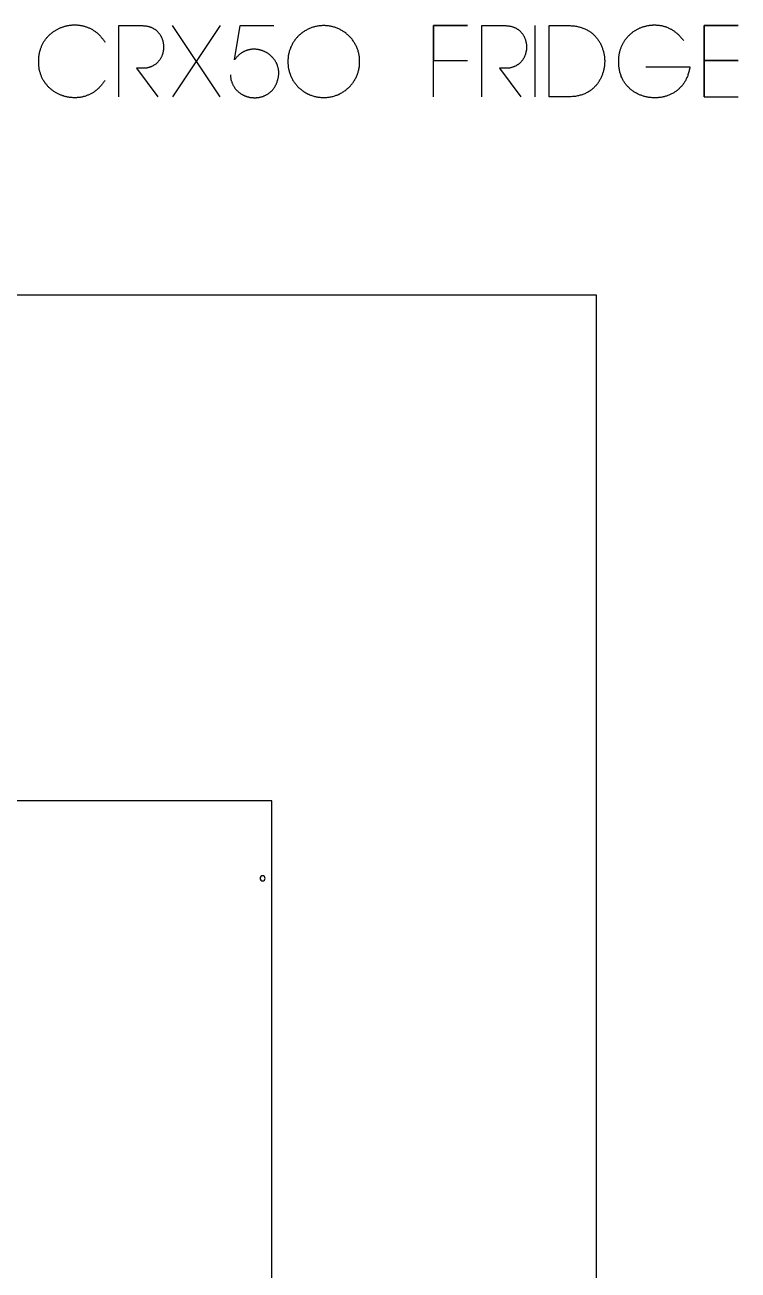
# Model space of a CAD drawing. Extents: x -841 to 5116, y -506 to 2808.
# Drawn here: x 4413 to 5116, y 1480 to 2706 of the extents above; entities that cross this region are included whole.
import ezdxf

# ---------------------------------------------------------------- set-up
doc = ezdxf.new("R2010")
doc.units = 0
doc.layers.add('DEFAULT_LAYER', color=1, linetype='CONTINUOUS')
doc.layers.add('T5_LOGOLAYER_21', color=18, linetype='CONTINUOUS')

msp = doc.modelspace()

# ---------------------------------------------------------------- linework, layer by layer
at = {"layer": 'DEFAULT_LAYER'}
msp.add_lwpolyline([(3756.7, 0), (4976.7, 0), (4976.7, 2440), (3756.7, 2440)], close=True, dxfattribs=at)
for points in [[(4656.7, 1942), (3756.7, 1942), (3756.7, 1542), (4170.7, 1542, -0.415208), (4220.7, 1491.8), (4220.7, 1392), (4656.7, 1392)], [(4647.7, 1868.3, 0.414214), (4645.2, 1865.8, 0.414214), (4647.7, 1863.3, 0.414214), (4650.2, 1865.8, 0.414214)]]:
    msp.add_lwpolyline(points, format="xyb", close=True, dxfattribs=at)
at = {"layer": 'T5_LOGOLAYER_21'}
for points in [[(4492.1, 2651.6), (4491.7, 2650.8), (4491.2, 2650.1), (4490.7, 2649.5), (4490.3, 2648.8), (4489.8, 2648.1), (4489.3, 2647.5), (4488.8, 2646.9), (4488.3, 2646.3), (4487.7, 2645.7), (4487.2, 2645.1), (4486.7, 2644.5), (4486.1, 2644), (4485.6, 2643.5), (4485, 2642.9), (4484.4, 2642.4), (4483.9, 2642), (4483.3, 2641.5), (4482.7, 2641.1), (4482.1, 2640.6), (4481.5, 2640.2), (4480.9, 2639.8), (4480.2, 2639.4), (4479.6, 2639), (4479, 2638.7), (4478.4, 2638.3), (4477.7, 2638), (4477.1, 2637.7), (4476.4, 2637.4), (4475.8, 2637.1), (4475.1, 2636.9), (4474.5, 2636.6), (4473.8, 2636.4), (4473.1, 2636.1), (4472.5, 2635.9), (4471.8, 2635.7), (4471.1, 2635.6), (4470.4, 2635.4), (4469.7, 2635.2), (4469.1, 2635.1), (4468.4, 2635), (4467.7, 2634.9), (4467, 2634.8), (4466.3, 2634.7), (4465.6, 2634.6), (4464.9, 2634.6), (4464.2, 2634.5), (4463.5, 2634.5), (4462.8, 2634.5), (4462.2, 2634.5), (4461.5, 2634.5), (4460.8, 2634.5), (4460.1, 2634.6), (4459.4, 2634.6), (4458.7, 2634.7), (4458, 2634.8), (4457.3, 2634.9), (4456.6, 2635), (4456, 2635.1), (4455.3, 2635.2), (4454.6, 2635.4), (4453.9, 2635.5), (4453.3, 2635.7), (4452.6, 2635.9), (4451.9, 2636), (4451.3, 2636.3), (4450.6, 2636.5), (4450, 2636.7), (4449.3, 2636.9), (4448.7, 2637.2), (4448, 2637.5), (4447.4, 2637.7), (4446.8, 2638), (4446.1, 2638.3), (4445.5, 2638.7), (4444.9, 2639), (4444.3, 2639.3), (4443.7, 2639.7), (4443.1, 2640), (4442.5, 2640.4), (4442, 2640.8), (4441.4, 2641.2), (4440.8, 2641.6), (4440.3, 2642), (4439.7, 2642.4), (4439.2, 2642.9), (4438.7, 2643.3), (4438.1, 2643.8), (4437.6, 2644.2), (4437.1, 2644.7), (4436.6, 2645.2), (4436.1, 2645.7), (4435.7, 2646.2), (4435.2, 2646.8), (4434.7, 2647.3), (4434.3, 2647.8), (4433.9, 2648.4), (4433.4, 2649), (4433, 2649.5), (4432.6, 2650.1), (4432.2, 2650.7), (4431.9, 2651.3), (4431.5, 2651.9), (4431.1, 2652.6), (4430.8, 2653.2), (4430.5, 2653.8), (4430.2, 2654.5), (4429.9, 2655.2), (4429.6, 2655.8), (4429.3, 2656.5), (4429, 2657.2), (4428.8, 2657.9), (4428.6, 2658.6), (4428.4, 2659.3), (4428.2, 2660.1), (4428, 2660.8), (4427.8, 2661.5), (4427.6, 2662.3), (4427.5, 2663.1), (4427.4, 2663.8), (4427.3, 2664.6), (4427.2, 2665.4), (4427.1, 2666.2), (4427, 2667), (4427, 2667.8), (4427, 2668.7), (4427, 2669.5), (4427, 2670.3), (4427, 2671.2), (4427, 2672), (4427, 2672.8), (4427.1, 2673.6), (4427.1, 2674.4), (4427.2, 2675.2), (4427.3, 2676), (4427.4, 2676.8), (4427.5, 2677.5), (4427.7, 2678.3), (4427.8, 2679.1), (4428, 2679.8), (4428.2, 2680.5), (4428.4, 2681.2), (4428.6, 2682), (4428.8, 2682.7), (4429.1, 2683.4), (4429.3, 2684), (4429.6, 2684.7), (4429.9, 2685.4), (4430.2, 2686.1), (4430.5, 2686.7), (4430.8, 2687.3), (4431.1, 2688), (4431.5, 2688.6), (4431.8, 2689.2), (4432.2, 2689.8), (4432.6, 2690.4), (4433, 2691), (4433.4, 2691.6), (4433.8, 2692.1), (4434.2, 2692.7), (4434.6, 2693.2), (4435.1, 2693.7), (4435.5, 2694.3), (4436, 2694.8), (4436.4, 2695.3), (4436.9, 2695.8), (4437.4, 2696.2), (4437.9, 2696.7), (4438.4, 2697.2), (4438.9, 2697.6), (4439.5, 2698.1), (4440, 2698.5), (4440.5, 2698.9), (4441.1, 2699.3), (4441.6, 2699.7), (4442.2, 2700.1), (4442.8, 2700.5), (4443.4, 2700.8), (4443.9, 2701.2), (4444.5, 2701.5), (4445.1, 2701.8), (4445.7, 2702.2), (4446.3, 2702.5), (4446.9, 2702.8), (4447.6, 2703), (4448.2, 2703.3), (4448.8, 2703.6), (4449.4, 2703.8), (4450.1, 2704.1), (4450.7, 2704.3), (4451.4, 2704.5), (4452, 2704.7), (4452.7, 2704.9), (4453.3, 2705.1), (4454, 2705.2), (4454.6, 2705.4), (4455.3, 2705.5), (4456, 2705.7), (4456.6, 2705.8), (4457.3, 2705.9), (4458, 2706), (4458.7, 2706), (4459.3, 2706.1), (4460, 2706.2), (4460.7, 2706.2), (4461.4, 2706.2), (4462.1, 2706.2), (4462.7, 2706.2), (4463.4, 2706.2), (4464.1, 2706.2), (4464.8, 2706.2), (4465.5, 2706.1), (4466.1, 2706.1), (4466.8, 2706), (4467.5, 2705.9), (4468.2, 2705.8), (4468.8, 2705.7), (4469.5, 2705.6), (4470.2, 2705.4), (4470.9, 2705.3), (4471.5, 2705.1), (4472.2, 2704.9), (4472.8, 2704.7), (4473.5, 2704.5), (4474.2, 2704.3), (4474.8, 2704), (4475.5, 2703.8), (4476.1, 2703.5), (4476.7, 2703.2), (4477.4, 2702.9), (4478, 2702.6), (4478.6, 2702.3), (4479.2, 2702), (4479.9, 2701.6), (4480.5, 2701.2), (4481.1, 2700.9), (4481.7, 2700.5), (4482.3, 2700), (4482.9, 2699.6), (4483.4, 2699.2), (4484, 2698.7), (4484.6, 2698.3), (4485.1, 2697.8), (4485.7, 2697.3), (4486.2, 2696.7), (4486.8, 2696.2), (4487.3, 2695.7), (4487.8, 2695.1), (4488.3, 2694.5), (4488.8, 2693.9), (4489.3, 2693.3), (4489.8, 2692.7), (4490.3, 2692.1), (4490.8, 2691.4), (4491.2, 2690.8), (4491.7, 2690.1), (4492.1, 2689.4)], [(4506, 2635.5), (4506, 2705.5), (4529.1, 2705.5), (4529.7, 2705.5), (4530.4, 2705.4), (4531, 2705.4), (4531.6, 2705.3), (4532.2, 2705.3), (4532.8, 2705.2), (4533.4, 2705.1), (4534, 2705), (4534.6, 2704.9), (4535.1, 2704.7), (4535.7, 2704.6), (4536.2, 2704.4), (4536.7, 2704.3), (4537.2, 2704.1), (4537.7, 2703.9), (4538.2, 2703.7), (4538.7, 2703.4), (4539.2, 2703.2), (4539.7, 2703), (4540.1, 2702.7), (4540.6, 2702.4), (4541, 2702.2), (4541.4, 2701.9), (4541.9, 2701.6), (4542.3, 2701.3), (4542.7, 2701), (4543, 2700.7), (4543.4, 2700.3), (4543.8, 2700), (4544.1, 2699.6), (4544.5, 2699.3), (4544.8, 2698.9), (4545.1, 2698.5), (4545.4, 2698.2), (4545.7, 2697.8), (4546, 2697.4), (4546.3, 2697), (4546.6, 2696.6), (4546.9, 2696.1), (4547.1, 2695.7), (4547.3, 2695.3), (4547.6, 2694.9), (4547.8, 2694.4), (4548, 2694), (4548.2, 2693.5), (4548.4, 2693.1), (4548.6, 2692.6), (4548.7, 2692.2), (4548.9, 2691.7), (4549.1, 2691.2), (4549.2, 2690.8), (4549.3, 2690.3), (4549.4, 2689.8), (4549.5, 2689.4), (4549.6, 2688.9), (4549.7, 2688.4), (4549.8, 2687.9), (4549.9, 2687.4), (4549.9, 2686.9), (4550, 2686.4), (4550, 2685.9), (4550, 2685.5), (4550.1, 2685), (4550.1, 2684.5), (4550.1, 2684), (4550, 2683.5), (4550, 2683), (4550, 2682.5), (4549.9, 2682), (4549.9, 2681.5), (4549.8, 2681), (4549.7, 2680.6), (4549.6, 2680.1), (4549.5, 2679.6), (4549.4, 2679.1), (4549.3, 2678.6), (4549.2, 2678.2), (4549.1, 2677.7), (4548.9, 2677.2), (4548.7, 2676.8), (4548.6, 2676.3), (4548.4, 2675.8), (4548.2, 2675.4), (4548, 2674.9), (4547.8, 2674.5), (4547.6, 2674.1), (4547.3, 2673.6), (4547.1, 2673.2), (4546.9, 2672.8), (4546.6, 2672.4), (4546.3, 2672), (4546, 2671.6), (4545.7, 2671.2), (4545.4, 2670.8), (4545.1, 2670.4), (4544.8, 2670), (4544.5, 2669.7), (4544.1, 2669.3), (4543.8, 2669), (4543.4, 2668.6), (4543, 2668.3), (4542.7, 2668), (4542.3, 2667.6), (4541.9, 2667.3), (4541.4, 2667), (4541, 2666.8), (4540.6, 2666.5), (4540.1, 2666.2), (4539.7, 2666), (4539.2, 2665.7), (4538.7, 2665.5), (4538.2, 2665.3), (4537.7, 2665.1), (4537.2, 2664.9), (4536.7, 2664.7), (4536.2, 2664.5), (4535.7, 2664.3), (4535.1, 2664.2), (4534.6, 2664.1), (4534, 2663.9), (4533.4, 2663.8), (4532.8, 2663.7), (4532.2, 2663.7), (4531.6, 2663.6), (4531, 2663.5), (4530.4, 2663.5), (4529.7, 2663.5), (4529.1, 2663.5), (4523.5, 2663.5), (4544.5, 2635.5)], [(4558.5, 2705.5), (4605.4, 2635.5)], [(4559.2, 2635.5), (4606.1, 2705.5)], [(4615.9, 2657.2), (4615.9, 2656.5), (4615.9, 2655.9), (4616, 2655.3), (4616.1, 2654.7), (4616.2, 2654.1), (4616.3, 2653.5), (4616.4, 2652.9), (4616.5, 2652.3), (4616.7, 2651.8), (4616.8, 2651.2), (4617, 2650.7), (4617.2, 2650.1), (4617.3, 2649.6), (4617.5, 2649.1), (4617.7, 2648.6), (4618, 2648.1), (4618.2, 2647.6), (4618.4, 2647.1), (4618.7, 2646.6), (4618.9, 2646.1), (4619.2, 2645.7), (4619.5, 2645.2), (4619.8, 2644.8), (4620.1, 2644.4), (4620.4, 2643.9), (4620.7, 2643.5), (4621, 2643.1), (4621.4, 2642.7), (4621.7, 2642.3), (4622, 2642), (4622.4, 2641.6), (4622.8, 2641.2), (4623.1, 2640.9), (4623.5, 2640.5), (4623.9, 2640.2), (4624.3, 2639.9), (4624.7, 2639.6), (4625.1, 2639.3), (4625.5, 2639), (4625.9, 2638.7), (4626.3, 2638.4), (4626.8, 2638.1), (4627.2, 2637.9), (4627.6, 2637.6), (4628.1, 2637.4), (4628.5, 2637.2), (4629, 2636.9), (4629.4, 2636.7), (4629.9, 2636.5), (4630.4, 2636.3), (4630.8, 2636.1), (4631.3, 2636), (4631.8, 2635.8), (4632.2, 2635.7), (4632.7, 2635.5), (4633.2, 2635.4), (4633.7, 2635.3), (4634.2, 2635.1), (4634.7, 2635), (4635.2, 2634.9), (4635.7, 2634.8), (4636.2, 2634.8), (4636.7, 2634.7), (4637.2, 2634.6), (4637.7, 2634.6), (4638.2, 2634.6), (4638.7, 2634.5), (4639.2, 2634.5), (4639.7, 2634.5), (4640.2, 2634.5), (4640.7, 2634.5), (4641.2, 2634.5), (4641.7, 2634.6), (4642.2, 2634.6), (4642.7, 2634.7), (4643.2, 2634.7), (4643.7, 2634.8), (4644.2, 2634.9), (4644.7, 2635), (4645.2, 2635.1), (4645.7, 2635.2), (4646.1, 2635.3), (4646.6, 2635.4), (4647.1, 2635.6), (4647.6, 2635.7), (4648.1, 2635.9), (4648.5, 2636.1), (4649, 2636.3), (4649.5, 2636.5), (4649.9, 2636.7), (4650.4, 2636.9), (4650.8, 2637.1), (4651.3, 2637.3), (4651.7, 2637.6), (4652.2, 2637.8), (4652.6, 2638.1), (4653, 2638.4), (4653.5, 2638.7), (4653.9, 2639), (4654.3, 2639.3), (4654.7, 2639.6), (4655.1, 2639.9), (4655.5, 2640.3), (4655.9, 2640.6), (4656.3, 2641), (4656.6, 2641.3), (4657, 2641.7), (4657.4, 2642.1), (4657.7, 2642.5), (4658.1, 2642.9), (4658.4, 2643.4), (4658.7, 2643.8), (4659, 2644.3), (4659.3, 2644.7), (4659.6, 2645.2), (4659.9, 2645.7), (4660.2, 2646.1), (4660.5, 2646.7), (4660.8, 2647.2), (4661, 2647.7), (4661.3, 2648.2), (4661.5, 2648.8), (4661.7, 2649.3), (4661.9, 2649.9), (4662.1, 2650.5), (4662.3, 2651.1), (4662.5, 2651.7), (4662.7, 2652.3), (4662.8, 2652.9), (4663, 2653.5), (4663.1, 2654.1), (4663.2, 2654.7), (4663.3, 2655.2), (4663.4, 2655.8), (4663.4, 2656.4), (4663.5, 2657), (4663.5, 2657.5), (4663.5, 2658.1), (4663.5, 2658.7), (4663.5, 2659.2), (4663.5, 2659.8), (4663.5, 2660.3), (4663.5, 2660.9), (4663.4, 2661.4), (4663.3, 2661.9), (4663.3, 2662.5), (4663.2, 2663), (4663.1, 2663.5), (4663, 2664), (4662.8, 2664.5), (4662.7, 2665), (4662.5, 2665.5), (4662.4, 2666), (4662.2, 2666.5), (4662, 2667), (4661.9, 2667.5), (4661.7, 2667.9), (4661.4, 2668.4), (4661.2, 2668.8), (4661, 2669.3), (4660.8, 2669.7), (4660.5, 2670.2), (4660.3, 2670.6), (4660, 2671), (4659.7, 2671.4), (4659.4, 2671.8), (4659.1, 2672.3), (4658.8, 2672.6), (4658.5, 2673), (4658.2, 2673.4), (4657.9, 2673.8), (4657.6, 2674.2), (4657.2, 2674.5), (4656.9, 2674.9), (4656.5, 2675.2), (4656.2, 2675.6), (4655.8, 2675.9), (4655.4, 2676.2), (4655, 2676.6), (4654.7, 2676.9), (4654.3, 2677.2), (4653.9, 2677.5), (4653.5, 2677.7), (4653, 2678), (4652.6, 2678.3), (4652.2, 2678.6), (4651.8, 2678.8), (4651.4, 2679.1), (4650.9, 2679.3), (4650.5, 2679.5), (4650, 2679.7), (4649.6, 2680), (4649.1, 2680.2), (4648.7, 2680.3), (4648.2, 2680.5), (4647.8, 2680.7), (4647.3, 2680.9), (4646.8, 2681), (4646.3, 2681.2), (4645.9, 2681.3), (4645.4, 2681.5), (4644.9, 2681.6), (4644.4, 2681.7), (4643.9, 2681.8), (4643.5, 2681.9), (4643, 2682), (4642.5, 2682), (4642, 2682.1), (4641.5, 2682.1), (4641, 2682.2), (4640.5, 2682.2), (4640, 2682.2), (4639.5, 2682.3), (4639, 2682.3), (4638.5, 2682.2), (4638, 2682.2), (4637.5, 2682.2), (4637, 2682.2), (4636.5, 2682.1), (4636, 2682), (4635.5, 2682), (4635.1, 2681.9), (4634.6, 2681.8), (4634.1, 2681.7), (4633.6, 2681.6), (4633.1, 2681.4), (4632.6, 2681.3), (4632.1, 2681.1), (4631.6, 2681), (4631.2, 2680.8), (4630.7, 2680.6), (4630.2, 2680.4), (4629.7, 2680.2), (4629.3, 2680), (4628.8, 2679.7), (4628.3, 2679.5), (4627.9, 2679.2), (4627.4, 2679), (4627, 2678.7), (4626.5, 2678.4), (4626.1, 2678.1), (4625.6, 2677.7), (4625.2, 2677.4), (4624.8, 2677.1), (4624.4, 2676.7), (4623.9, 2676.3), (4623.5, 2675.9), (4623.1, 2675.5), (4622.7, 2675.1), (4622.3, 2674.7), (4621.9, 2674.3), (4621.5, 2673.8), (4621.2, 2673.3), (4620.8, 2672.9), (4620.4, 2672.4), (4620.1, 2671.9), (4625.7, 2705.5), (4658.6, 2705.5)], [(4816.1, 2635.5), (4816.1, 2705.5), (4849.7, 2705.5), (4816.1, 2705.5), (4816.1, 2671.2), (4849.7, 2671.2)], [(4863.7, 2635.5), (4863.7, 2705.5), (4886.8, 2705.5), (4887.4, 2705.5), (4888.1, 2705.4), (4888.7, 2705.4), (4889.3, 2705.3), (4889.9, 2705.3), (4890.5, 2705.2), (4891.1, 2705.1), (4891.7, 2705), (4892.3, 2704.9), (4892.8, 2704.7), (4893.4, 2704.6), (4893.9, 2704.4), (4894.4, 2704.3), (4894.9, 2704.1), (4895.4, 2703.9), (4895.9, 2703.7), (4896.4, 2703.4), (4896.9, 2703.2), (4897.4, 2703), (4897.8, 2702.7), (4898.3, 2702.4), (4898.7, 2702.2), (4899.1, 2701.9), (4899.6, 2701.6), (4900, 2701.3), (4900.4, 2701), (4900.7, 2700.7), (4901.1, 2700.3), (4901.5, 2700), (4901.8, 2699.6), (4902.2, 2699.3), (4902.5, 2698.9), (4902.8, 2698.5), (4903.1, 2698.2), (4903.4, 2697.8), (4903.7, 2697.4), (4904, 2697), (4904.3, 2696.6), (4904.6, 2696.1), (4904.8, 2695.7), (4905, 2695.3), (4905.3, 2694.9), (4905.5, 2694.4), (4905.7, 2694), (4905.9, 2693.5), (4906.1, 2693.1), (4906.3, 2692.6), (4906.4, 2692.2), (4906.6, 2691.7), (4906.8, 2691.2), (4906.9, 2690.8), (4907, 2690.3), (4907.1, 2689.8), (4907.2, 2689.4), (4907.3, 2688.9), (4907.4, 2688.4), (4907.5, 2687.9), (4907.6, 2687.4), (4907.6, 2686.9), (4907.7, 2686.4), (4907.7, 2685.9), (4907.7, 2685.5), (4907.8, 2685), (4907.8, 2684.5), (4907.8, 2684), (4907.7, 2683.5), (4907.7, 2683), (4907.7, 2682.5), (4907.6, 2682), (4907.6, 2681.5), (4907.5, 2681), (4907.4, 2680.6), (4907.3, 2680.1), (4907.2, 2679.6), (4907.1, 2679.1), (4907, 2678.6), (4906.9, 2678.2), (4906.8, 2677.7), (4906.6, 2677.2), (4906.4, 2676.8), (4906.3, 2676.3), (4906.1, 2675.8), (4905.9, 2675.4), (4905.7, 2674.9), (4905.5, 2674.5), (4905.3, 2674.1), (4905, 2673.6), (4904.8, 2673.2), (4904.6, 2672.8), (4904.3, 2672.4), (4904, 2672), (4903.7, 2671.6), (4903.4, 2671.2), (4903.1, 2670.8), (4902.8, 2670.4), (4902.5, 2670), (4902.2, 2669.7), (4901.8, 2669.3), (4901.5, 2669), (4901.1, 2668.6), (4900.7, 2668.3), (4900.4, 2668), (4900, 2667.6), (4899.6, 2667.3), (4899.1, 2667), (4898.7, 2666.8), (4898.3, 2666.5), (4897.8, 2666.2), (4897.4, 2666), (4896.9, 2665.7), (4896.4, 2665.5), (4895.9, 2665.3), (4895.4, 2665.1), (4894.9, 2664.9), (4894.4, 2664.7), (4893.9, 2664.5), (4893.4, 2664.3), (4892.8, 2664.2), (4892.3, 2664.1), (4891.7, 2663.9), (4891.1, 2663.8), (4890.5, 2663.7), (4889.9, 2663.7), (4889.3, 2663.6), (4888.7, 2663.5), (4888.1, 2663.5), (4887.4, 2663.5), (4886.8, 2663.5), (4881.2, 2663.5), (4902.2, 2635.5)], [(4916.2, 2635.5), (4916.2, 2705.5)], [(5025.3, 2664.9), (5068.7, 2664.9), (5068.6, 2663.8), (5068.4, 2662.8), (5068.2, 2661.8), (5068, 2660.9), (5067.7, 2659.9), (5067.5, 2659), (5067.2, 2658), (5066.9, 2657.1), (5066.6, 2656.2), (5066.3, 2655.4), (5065.9, 2654.5), (5065.5, 2653.7), (5065.1, 2652.9), (5064.7, 2652.1), (5064.3, 2651.3), (5063.9, 2650.6), (5063.4, 2649.8), (5063, 2649.1), (5062.5, 2648.4), (5062, 2647.7), (5061.5, 2647), (5060.9, 2646.4), (5060.4, 2645.7), (5059.8, 2645.1), (5059.3, 2644.5), (5058.7, 2643.9), (5058.1, 2643.4), (5057.5, 2642.8), (5056.9, 2642.3), (5056.2, 2641.8), (5055.6, 2641.3), (5054.9, 2640.8), (5054.3, 2640.4), (5053.6, 2639.9), (5052.9, 2639.5), (5052.2, 2639.1), (5051.5, 2638.7), (5050.8, 2638.3), (5050.1, 2638), (5049.4, 2637.6), (5048.7, 2637.3), (5047.9, 2637), (5047.2, 2636.7), (5046.4, 2636.5), (5045.7, 2636.2), (5044.9, 2636), (5044.2, 2635.8), (5043.4, 2635.5), (5042.6, 2635.4), (5041.8, 2635.2), (5041, 2635), (5040.3, 2634.9), (5039.5, 2634.8), (5038.7, 2634.7), (5037.9, 2634.6), (5037.1, 2634.5), (5036.3, 2634.5), (5035.5, 2634.4), (5034.7, 2634.4), (5033.9, 2634.4), (5033.1, 2634.4), (5032.3, 2634.5), (5031.5, 2634.5), (5030.7, 2634.6), (5029.9, 2634.7), (5029.1, 2634.8), (5028.3, 2634.9), (5027.5, 2635), (5026.7, 2635.1), (5026, 2635.3), (5025.2, 2635.5), (5024.4, 2635.7), (5023.6, 2635.9), (5022.9, 2636.1), (5022.1, 2636.4), (5021.4, 2636.6), (5020.6, 2636.9), (5019.9, 2637.2), (5019.1, 2637.5), (5018.4, 2637.8), (5017.7, 2638.1), (5017, 2638.5), (5016.3, 2638.9), (5015.6, 2639.2), (5014.9, 2639.6), (5014.2, 2640.1), (5013.5, 2640.5), (5012.9, 2640.9), (5012.2, 2641.4), (5011.6, 2641.9), (5010.9, 2642.4), (5010.3, 2642.9), (5009.7, 2643.4), (5009.1, 2643.9), (5008.5, 2644.5), (5008, 2645.1), (5007.4, 2645.6), (5006.9, 2646.2), (5006.3, 2646.9), (5005.8, 2647.5), (5005.3, 2648.1), (5004.8, 2648.8), (5004.4, 2649.5), (5003.9, 2650.2), (5003.5, 2650.9), (5003.1, 2651.6), (5002.7, 2652.3), (5002.3, 2653.1), (5001.9, 2653.8), (5001.6, 2654.6), (5001.2, 2655.4), (5000.9, 2656.2), (5000.6, 2657), (5000.3, 2657.9), (5000.1, 2658.7), (4999.8, 2659.6), (4999.6, 2660.5), (4999.4, 2661.4), (4999.3, 2662.3), (4999.1, 2663.2), (4999, 2664.2), (4998.9, 2665.1), (4998.8, 2666.1), (4998.7, 2667.1), (4998.7, 2668.1), (4998.7, 2669.1), (4998.7, 2670.1), (4998.7, 2671.2), (4998.7, 2672), (4998.7, 2672.8), (4998.8, 2673.6), (4998.8, 2674.3), (4998.9, 2675.1), (4999, 2675.9), (4999.1, 2676.6), (4999.2, 2677.4), (4999.3, 2678.1), (4999.5, 2678.8), (4999.6, 2679.6), (4999.8, 2680.3), (5000, 2681), (5000.2, 2681.7), (5000.4, 2682.4), (5000.6, 2683.1), (5000.9, 2683.7), (5001.1, 2684.4), (5001.4, 2685.1), (5001.7, 2685.7), (5001.9, 2686.3), (5002.3, 2687), (5002.6, 2687.6), (5002.9, 2688.2), (5003.2, 2688.8), (5003.6, 2689.4), (5003.9, 2690), (5004.3, 2690.6), (5004.7, 2691.1), (5005.1, 2691.7), (5005.5, 2692.2), (5005.9, 2692.8), (5006.3, 2693.3), (5006.8, 2693.8), (5007.2, 2694.3), (5007.7, 2694.8), (5008.1, 2695.3), (5008.6, 2695.8), (5009.1, 2696.3), (5009.6, 2696.7), (5010, 2697.2), (5010.6, 2697.6), (5011.1, 2698), (5011.6, 2698.5), (5012.1, 2698.9), (5012.6, 2699.3), (5013.2, 2699.7), (5013.7, 2700), (5014.3, 2700.4), (5014.9, 2700.8), (5015.4, 2701.1), (5016, 2701.4), (5016.6, 2701.8), (5017.2, 2702.1), (5017.8, 2702.4), (5018.4, 2702.7), (5019, 2702.9), (5019.6, 2703.2), (5020.2, 2703.5), (5020.8, 2703.7), (5021.4, 2704), (5022, 2704.2), (5022.7, 2704.4), (5023.3, 2704.6), (5023.9, 2704.8), (5024.6, 2705), (5025.2, 2705.1), (5025.9, 2705.3), (5026.5, 2705.4), (5027.2, 2705.5), (5027.8, 2705.7), (5028.5, 2705.8), (5029.1, 2705.9), (5029.8, 2706), (5030.4, 2706), (5031.1, 2706.1), (5031.8, 2706.1), (5032.4, 2706.2), (5033.1, 2706.2), (5033.8, 2706.2), (5034.4, 2706.2), (5035.1, 2706.2), (5035.8, 2706.1), (5036.4, 2706.1), (5037.1, 2706), (5037.8, 2706), (5038.4, 2705.9), (5039.1, 2705.8), (5039.7, 2705.7), (5040.4, 2705.6), (5041.1, 2705.5), (5041.7, 2705.3), (5042.4, 2705.1), (5043, 2705), (5043.7, 2704.8), (5044.3, 2704.6), (5045, 2704.4), (5045.6, 2704.2), (5046.2, 2703.9), (5046.9, 2703.7), (5047.5, 2703.4), (5048.1, 2703.1), (5048.8, 2702.8), (5049.4, 2702.5), (5050, 2702.2), (5050.6, 2701.9), (5051.2, 2701.5), (5051.8, 2701.1), (5052.4, 2700.8), (5053, 2700.4), (5053.6, 2700), (5054.1, 2699.5), (5054.7, 2699.1), (5055.3, 2698.6), (5055.8, 2698.2), (5056.4, 2697.7), (5056.9, 2697.2), (5057.5, 2696.7), (5058, 2696.2), (5058.5, 2695.6), (5059, 2695.1), (5059.5, 2694.5), (5060, 2693.9), (5060.5, 2693.3), (5061, 2692.7), (5061.5, 2692.1), (5062, 2691.4), (5062.4, 2690.8)], [(5082.7, 2635.5), (5082.7, 2705.5), (5116.3, 2705.5), (5082.7, 2705.5), (5082.7, 2671.2), (5116.3, 2671.2), (5082.7, 2671.2), (5082.7, 2635.5), (5116.3, 2635.5)]]:
    msp.add_lwpolyline(points, dxfattribs=at)
for points in [[(4707.6, 2634.8), (4708.3, 2634.8), (4709.2, 2634.8), (4710.1, 2634.8), (4711, 2634.9), (4711.8, 2635), (4712.7, 2635.1), (4713.6, 2635.2), (4714.5, 2635.3), (4715.3, 2635.5), (4716.2, 2635.7), (4717, 2635.9), (4717.8, 2636.1), (4718.7, 2636.4), (4719.5, 2636.6), (4720.3, 2636.9), (4721.1, 2637.2), (4721.9, 2637.5), (4722.7, 2637.9), (4723.4, 2638.2), (4724.2, 2638.6), (4724.9, 2639), (4725.7, 2639.4), (4726.4, 2639.9), (4727.1, 2640.3), (4727.8, 2640.8), (4728.5, 2641.2), (4729.2, 2641.7), (4729.9, 2642.3), (4730.5, 2642.8), (4731.1, 2643.3), (4731.8, 2643.9), (4732.4, 2644.4), (4733, 2645), (4733.6, 2645.6), (4734.2, 2646.3), (4734.7, 2646.9), (4735.3, 2647.5), (4735.8, 2648.2), (4736.3, 2648.8), (4736.8, 2649.5), (4737.3, 2650.2), (4737.7, 2650.9), (4738.2, 2651.6), (4738.6, 2652.4), (4739, 2653.1), (4739.4, 2653.8), (4739.8, 2654.6), (4740.2, 2655.4), (4740.5, 2656.2), (4740.8, 2656.9), (4741.1, 2657.7), (4741.4, 2658.6), (4741.7, 2659.4), (4741.9, 2660.2), (4742.1, 2661), (4742.4, 2661.9), (4742.5, 2662.7), (4742.7, 2663.6), (4742.8, 2664.4), (4743, 2665.3), (4743.1, 2666.2), (4743.2, 2667.1), (4743.2, 2668), (4743.2, 2668.9), (4743.3, 2669.8), (4743.3, 2670.5), (4743.2, 2671.4), (4743.2, 2672.3), (4743.2, 2673.2), (4743.1, 2674), (4743, 2674.9), (4742.8, 2675.8), (4742.7, 2676.7), (4742.5, 2677.5), (4742.4, 2678.4), (4742.1, 2679.2), (4741.9, 2680), (4741.7, 2680.9), (4741.4, 2681.7), (4741.1, 2682.5), (4740.8, 2683.3), (4740.5, 2684.1), (4740.2, 2684.9), (4739.8, 2685.6), (4739.4, 2686.4), (4739, 2687.1), (4738.6, 2687.9), (4738.2, 2688.6), (4737.7, 2689.3), (4737.3, 2690), (4736.8, 2690.7), (4736.3, 2691.4), (4735.8, 2692.1), (4735.3, 2692.7), (4734.7, 2693.4), (4734.2, 2694), (4733.6, 2694.6), (4733, 2695.2), (4732.4, 2695.8), (4731.8, 2696.4), (4731.1, 2696.9), (4730.5, 2697.5), (4729.9, 2698), (4729.2, 2698.5), (4728.5, 2699), (4727.8, 2699.5), (4727.1, 2699.9), (4726.4, 2700.4), (4725.7, 2700.8), (4724.9, 2701.2), (4724.2, 2701.6), (4723.4, 2702), (4722.7, 2702.4), (4721.9, 2702.7), (4721.1, 2703), (4720.3, 2703.3), (4719.5, 2703.6), (4718.7, 2703.9), (4717.8, 2704.1), (4717, 2704.4), (4716.2, 2704.6), (4715.3, 2704.7), (4714.5, 2704.9), (4713.6, 2705.1), (4712.7, 2705.2), (4711.8, 2705.3), (4711, 2705.4), (4710.1, 2705.4), (4709.2, 2705.5), (4708.3, 2705.5), (4707.6, 2705.5), (4706.7, 2705.5), (4705.8, 2705.4), (4704.9, 2705.4), (4704, 2705.3), (4703.1, 2705.2), (4702.2, 2705.1), (4701.4, 2704.9), (4700.5, 2704.7), (4699.7, 2704.6), (4698.8, 2704.4), (4698, 2704.1), (4697.2, 2703.9), (4696.3, 2703.6), (4695.5, 2703.3), (4694.7, 2703), (4693.9, 2702.7), (4693.2, 2702.4), (4692.4, 2702), (4691.6, 2701.6), (4690.9, 2701.2), (4690.1, 2700.8), (4689.4, 2700.4), (4688.7, 2699.9), (4688, 2699.5), (4687.3, 2699), (4686.6, 2698.5), (4686, 2698), (4685.3, 2697.5), (4684.7, 2696.9), (4684, 2696.4), (4683.4, 2695.8), (4682.8, 2695.2), (4682.2, 2694.6), (4681.7, 2694), (4681.1, 2693.4), (4680.6, 2692.7), (4680, 2692.1), (4679.5, 2691.4), (4679, 2690.7), (4678.6, 2690), (4678.1, 2689.3), (4677.6, 2688.6), (4677.2, 2687.9), (4676.8, 2687.1), (4676.4, 2686.4), (4676, 2685.6), (4675.7, 2684.9), (4675.3, 2684.1), (4675, 2683.3), (4674.7, 2682.5), (4674.4, 2681.7), (4674.1, 2680.9), (4673.9, 2680), (4673.7, 2679.2), (4673.5, 2678.4), (4673.3, 2677.5), (4673.1, 2676.7), (4673, 2675.8), (4672.8, 2674.9), (4672.7, 2674), (4672.7, 2673.2), (4672.6, 2672.3), (4672.6, 2671.4), (4672.6, 2670.5), (4672.6, 2669.8), (4672.6, 2668.9), (4672.6, 2668), (4672.7, 2667.1), (4672.7, 2666.2), (4672.8, 2665.3), (4673, 2664.4), (4673.1, 2663.6), (4673.3, 2662.7), (4673.5, 2661.9), (4673.7, 2661), (4673.9, 2660.2), (4674.1, 2659.4), (4674.4, 2658.6), (4674.7, 2657.7), (4675, 2656.9), (4675.3, 2656.2), (4675.7, 2655.4), (4676, 2654.6), (4676.4, 2653.8), (4676.8, 2653.1), (4677.2, 2652.4), (4677.6, 2651.6), (4678.1, 2650.9), (4678.6, 2650.2), (4679, 2649.5), (4679.5, 2648.8), (4680, 2648.2), (4680.6, 2647.5), (4681.1, 2646.9), (4681.7, 2646.3), (4682.2, 2645.6), (4682.8, 2645), (4683.4, 2644.4), (4684, 2643.9), (4684.7, 2643.3), (4685.3, 2642.8), (4686, 2642.3), (4686.6, 2641.7), (4687.3, 2641.2), (4688, 2640.8), (4688.7, 2640.3), (4689.4, 2639.9), (4690.1, 2639.4), (4690.9, 2639), (4691.6, 2638.6), (4692.4, 2638.2), (4693.2, 2637.9), (4693.9, 2637.5), (4694.7, 2637.2), (4695.5, 2636.9), (4696.3, 2636.6), (4697.2, 2636.4), (4698, 2636.1), (4698.8, 2635.9), (4699.7, 2635.7), (4700.5, 2635.5), (4701.4, 2635.3), (4702.2, 2635.2), (4703.1, 2635.1), (4704, 2635), (4704.9, 2634.9), (4705.8, 2634.8), (4706.7, 2634.8)], [(4930.2, 2635.5), (4930.2, 2705.5), (4949.8, 2705.5), (4950.8, 2705.5), (4951.9, 2705.4), (4953, 2705.4), (4954, 2705.3), (4955, 2705.2), (4956, 2705), (4957, 2704.9), (4958, 2704.7), (4958.9, 2704.5), (4959.8, 2704.3), (4960.8, 2704), (4961.7, 2703.7), (4962.5, 2703.4), (4963.4, 2703.1), (4964.2, 2702.8), (4965.1, 2702.5), (4965.9, 2702.1), (4966.7, 2701.7), (4967.5, 2701.3), (4968.2, 2700.9), (4969, 2700.4), (4969.7, 2700), (4970.4, 2699.5), (4971.1, 2699), (4971.8, 2698.5), (4972.4, 2698), (4973.1, 2697.4), (4973.7, 2696.9), (4974.3, 2696.3), (4974.9, 2695.7), (4975.5, 2695.1), (4976, 2694.5), (4976.5, 2693.9), (4977.1, 2693.3), (4977.6, 2692.6), (4978.1, 2692), (4978.5, 2691.3), (4979, 2690.6), (4979.4, 2689.9), (4979.8, 2689.2), (4980.2, 2688.5), (4980.6, 2687.8), (4981, 2687.1), (4981.3, 2686.3), (4981.7, 2685.6), (4982, 2684.8), (4982.3, 2684.1), (4982.6, 2683.3), (4982.8, 2682.5), (4983.1, 2681.8), (4983.3, 2681), (4983.5, 2680.2), (4983.7, 2679.4), (4983.9, 2678.6), (4984.1, 2677.8), (4984.2, 2677), (4984.3, 2676.2), (4984.5, 2675.4), (4984.5, 2674.6), (4984.6, 2673.7), (4984.7, 2672.9), (4984.7, 2672.1), (4984.8, 2671.3), (4984.8, 2670.5), (4984.8, 2669.6), (4984.7, 2668.8), (4984.7, 2668), (4984.6, 2667.2), (4984.5, 2666.4), (4984.5, 2665.6), (4984.3, 2664.7), (4984.2, 2663.9), (4984.1, 2663.1), (4983.9, 2662.3), (4983.7, 2661.5), (4983.5, 2660.7), (4983.3, 2660), (4983.1, 2659.2), (4982.8, 2658.4), (4982.6, 2657.6), (4982.3, 2656.9), (4982, 2656.1), (4981.7, 2655.3), (4981.3, 2654.6), (4981, 2653.9), (4980.6, 2653.1), (4980.2, 2652.4), (4979.8, 2651.7), (4979.4, 2651), (4979, 2650.3), (4978.5, 2649.6), (4978.1, 2649), (4977.6, 2648.3), (4977.1, 2647.7), (4976.5, 2647), (4976, 2646.4), (4975.5, 2645.8), (4974.9, 2645.2), (4974.3, 2644.6), (4973.7, 2644.1), (4973.1, 2643.5), (4972.4, 2643), (4971.8, 2642.4), (4971.1, 2641.9), (4970.4, 2641.4), (4969.7, 2641), (4969, 2640.5), (4968.2, 2640.1), (4967.5, 2639.6), (4966.7, 2639.2), (4965.9, 2638.8), (4965.1, 2638.5), (4964.2, 2638.1), (4963.4, 2637.8), (4962.5, 2637.5), (4961.7, 2637.2), (4960.8, 2636.9), (4959.8, 2636.7), (4958.9, 2636.5), (4958, 2636.3), (4957, 2636.1), (4956, 2635.9), (4955, 2635.8), (4954, 2635.7), (4953, 2635.6), (4951.9, 2635.5), (4950.8, 2635.5), (4949.8, 2635.5)]]:
    msp.add_lwpolyline(points, close=True, dxfattribs=at)

doc.saveas('drawing.dxf')
